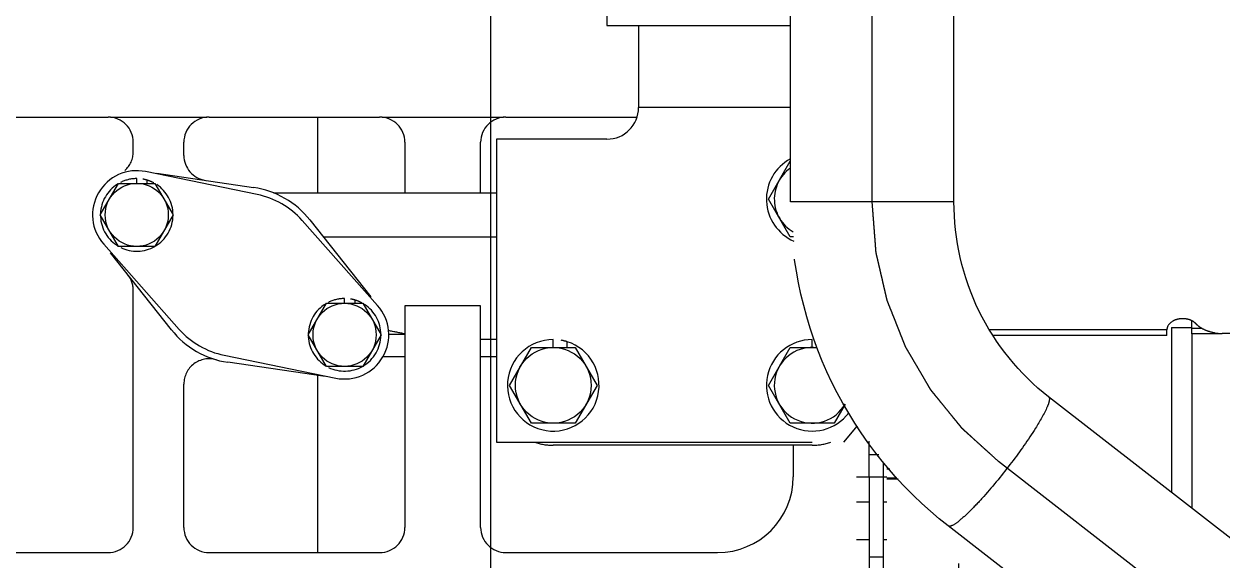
# Model space of a CAD drawing. Header units: millimetres. Extents: x 17886 to 18265, y -8727 to -7321.
# Drawn here: x 17969.412 to 17971.309, y -7873.793 to -7872.944 of the extents above; entities that cross this region are included whole.
import ezdxf

# ---------------------------------------------------------------- set-up
doc = ezdxf.new("R2010")
doc.units = ezdxf.units.MM
doc.linetypes.add('CENTER', pattern=[2, 1.25, -0.25, 0.25, -0.25])
doc.linetypes.add('EPL_DASH', pattern=[1, 0.5, -0.5])
for name, color, linetype in [('2706792_BM04DXF_CONTINUOUS_LINE', 7, 'Continuous'), ('3884027_DKREDXF_CONTINUOUS_LINE', 7, 'Continuous'), ('DEFAULT_1', 7, 'CENTER')]:
    doc.layers.add(name, color=color, linetype=linetype)
doc.layers.add('CRTANJE', color=4, linetype='Continuous', lineweight=30)

msp = doc.modelspace()

# ---------------------------------------------------------------- linework, layer by layer
at = {"layer": '2706792_BM04DXF_CONTINUOUS_LINE', "color": 7, "linetype": 'EPL_DASH'}
for p, q in [((17970.8847, -7873.2258), (17970.8847, -7871.03146)), ((17970.6257, -7873.2258), (17970.6257, -7871.51146)), ((17970.8847, -7873.2258), (17970.6257, -7873.2258)), ((17973.7147, -7875.61924), (17971.03464, -7873.53474)), ((17973.55569, -7875.82368), (17970.87563, -7873.73918))]:
    msp.add_line(p, q, dxfattribs=at)
for points, knots in [([(17970.87563, -7873.73918), (17970.79865, -7873.67932), (17970.67058, -7873.52162), (17970.6257, -7873.32364), (17970.6257, -7873.2258)], [0, 0, 0, 0, 0.4991621, 1, 1, 1, 1]), ([(17971.03464, -7873.53474), (17970.98848, -7873.49884), (17970.91159, -7873.40388), (17970.8847, -7873.28481), (17970.8847, -7873.2258)], [0, 0, 0, 0, 0.4977315, 1, 1, 1, 1]), ([(17971.03464, -7873.53474), (17971.03604, -7873.53584), (17971.03579, -7873.54244), (17971.02926, -7873.55849), (17971.02071, -7873.57346), (17971.01385, -7873.5844)], [0, 0, 0, 0, 0.0970012, 0.2956447, 1, 1, 1, 1]), ([(17971.01385, -7873.5844), (17971.00214, -7873.60308), (17970.97595, -7873.63996), (17970.94102, -7873.68283), (17970.9136, -7873.71251), (17970.89658, -7873.72833), (17970.88594, -7873.73693), (17970.87743, -7873.74059), (17970.87563, -7873.73918)], [0, 0, 0, 0, 0.3146951, 0.6453369, 0.7858694, 0.8956333, 0.967286, 1, 1, 1, 1])]:
    msp.add_open_spline(points, degree=3, knots=knots, dxfattribs=at)
at = {"layer": '3884027_DKREDXF_CONTINUOUS_LINE', "color": 6, "linetype": 'EPL_DASH'}
for p, q in [((17970.3352, -7872.91295), (17970.3352, -7872.94646)), ((17970.3352, -7872.94646), (17970.6257, -7872.94646)), ((17970.3852, -7872.94646), (17970.3852, -7873.07646)), ((17969.2352, -7873.09146), (17969.5452, -7873.09146)), ((17969.54902, -7873.09164), (17969.70138, -7873.09164)), ((17969.7052, -7873.09146), (17969.9752, -7873.09146)), ((17969.87717, -7873.21146), (17969.87717, -7873.09146)), ((17969.97902, -7873.09164), (17970.17138, -7873.09164)), ((17970.1752, -7873.09146), (17970.38259, -7873.09146)), ((17969.5852, -7873.14629), (17969.5852, -7873.13146)), ((17969.6652, -7873.15215), (17969.6652, -7873.13146)), ((17970.0152, -7873.13146), (17970.0152, -7873.21146)), ((17970.1352, -7873.21146), (17970.1352, -7873.13146)), ((17970.1602, -7873.12646), (17970.1602, -7873.60646)), ((17970.3352, -7873.12646), (17970.1602, -7873.12646)), ((17970.59092, -7873.22146), (17970.62556, -7873.16146)), ((17969.78132, -7873.21411), (17969.60472, -7873.17789)), ((17969.62219, -7873.18035), (17969.7756, -7873.20295)), ((17969.53292, -7873.24646), (17969.56179, -7873.19646)), ((17969.56179, -7873.19646), (17969.61952, -7873.19646)), ((17969.61952, -7873.19646), (17969.64839, -7873.24646)), ((17969.80716, -7873.21146), (17970.16075, -7873.21146)), ((17970.62556, -7873.28146), (17970.59092, -7873.22146)), ((17969.56179, -7873.29646), (17969.53292, -7873.24646)), ((17969.64839, -7873.24646), (17969.61952, -7873.29646)), ((17969.9721, -7873.38999), (17969.85242, -7873.25516)), ((17969.86494, -7873.25453), (17969.96141, -7873.37632)), ((17969.5383, -7873.29293), (17969.65797, -7873.42776)), ((17969.88627, -7873.28146), (17970.1602, -7873.28146)), ((17970.63075, -7873.28146), (17970.62556, -7873.28146)), ((17969.64545, -7873.42838), (17969.54899, -7873.3066)), ((17969.61952, -7873.29646), (17969.56179, -7873.29646)), ((17969.5852, -7873.74146), (17969.5852, -7873.36623)), ((17969.86201, -7873.43646), (17969.89087, -7873.38646)), ((17969.89087, -7873.38646), (17969.94861, -7873.38646)), ((17969.94861, -7873.38646), (17969.97748, -7873.43646)), ((17970.0152, -7873.39026), (17970.0152, -7873.74146)), ((17970.1352, -7873.39026), (17970.0152, -7873.39026)), ((17970.1352, -7873.74146), (17970.1352, -7873.39026)), ((17971.2292, -7873.42496), (17971.2612, -7873.42496)), ((17971.27798, -7873.42641), (17971.2612, -7873.42641)), ((17969.89087, -7873.48646), (17969.86201, -7873.43646)), ((17969.97748, -7873.43646), (17969.94861, -7873.48646)), ((17970.0152, -7873.43571), (17969.98969, -7873.43571)), ((17971.22186, -7873.42854), (17970.94075, -7873.42854)), ((17971.22186, -7873.43732), (17970.94703, -7873.43732)), ((17971.2612, -7873.4349), (17971.2612, -7873.71096)), ((17971.30919, -7873.4349), (17971.2612, -7873.4349)), ((17970.18092, -7873.51646), (17970.21556, -7873.45646)), ((17970.21556, -7873.45646), (17970.28484, -7873.45646)), ((17970.28484, -7873.45646), (17970.31948, -7873.51646)), ((17970.59092, -7873.51646), (17970.62556, -7873.45646)), ((17970.62556, -7873.45646), (17970.6678, -7873.45646)), ((17971.2292, -7873.44896), (17971.2292, -7873.68607)), ((17969.72908, -7873.46881), (17969.90568, -7873.50503)), ((17969.88896, -7873.50268), (17969.73479, -7873.47996)), ((17969.87717, -7873.78146), (17969.87717, -7873.50094)), ((17969.94861, -7873.48646), (17969.89087, -7873.48646)), ((17969.6652, -7873.74146), (17969.6652, -7873.51438)), ((17970.21556, -7873.57646), (17970.18092, -7873.51646)), ((17970.31948, -7873.51646), (17970.28484, -7873.57646)), ((17970.62556, -7873.57646), (17970.59092, -7873.51646)), ((17970.71216, -7873.54646), (17970.69484, -7873.57646)), ((17970.28484, -7873.57646), (17970.21556, -7873.57646)), ((17970.69484, -7873.57646), (17970.62556, -7873.57646)), ((17970.7102, -7873.60646), (17970.7321, -7873.58052)), ((17970.7302, -7874.36103), (17970.7302, -7873.58277)), ((17970.1602, -7873.60646), (17970.7102, -7873.60646)), ((17970.6602, -7873.61146), (17970.2502, -7873.61146)), ((17970.6302, -7873.61146), (17970.6302, -7873.66146)), ((17970.7502, -7873.6616), (17970.7502, -7873.60507)), ((17970.76597, -7873.62647), (17970.7502, -7873.62647)), ((17970.7732, -7873.6616), (17970.7732, -7873.63991)), ((17970.7829, -7873.64942), (17970.7782, -7873.64935)), ((17970.7302, -7873.66146), (17970.7502, -7873.66146)), ((17970.7732, -7873.66186), (17970.7502, -7873.66186)), ((17970.7732, -7873.66146), (17970.7782, -7873.66146)), ((17970.7782, -7873.66279), (17970.79429, -7873.663)), ((17970.79333, -7873.6651), (17970.7782, -7873.66488)), ((17970.79658, -7873.66515), (17970.79333, -7873.6651)), ((17970.7502, -7873.70146), (17970.7302, -7873.70146)), ((17970.7782, -7873.70146), (17970.7732, -7873.70146)), ((17970.6102, -7874.32146), (17970.6102, -7873.72779)), ((17970.7502, -7873.76146), (17970.7302, -7873.76146)), ((17970.7782, -7873.76146), (17970.7732, -7873.76146)), ((17970.89243, -7874.29881), (17970.89243, -7873.75226)), ((17969.2352, -7873.78146), (17969.5452, -7873.78146)), ((17969.7052, -7873.78146), (17969.9752, -7873.78146)), ((17970.1752, -7873.78146), (17970.5102, -7873.78146)), ((17970.7732, -7873.78891), (17970.7502, -7873.78891))]:
    msp.add_line(p, q, dxfattribs=at)
at = {"layer": '3884027_DKREDXF_CONTINUOUS_LINE', "color": 7, "linetype": 'EPL_DASH'}
for p, q in [((17970.6257, -7873.07646), (17970.3852, -7873.07646)), ((17969.59065, -7873.19646), (17969.59065, -7873.18896)), ((17969.6072, -7873.19646), (17969.6072, -7873.19139)), ((17969.91974, -7873.38646), (17969.91974, -7873.37896)), ((17969.93629, -7873.38646), (17969.93629, -7873.38139)), ((17971.2292, -7873.42496), (17971.2292, -7873.44896)), ((17971.2612, -7873.4349), (17971.2612, -7873.41419)), ((17970.1602, -7873.44401), (17970.1352, -7873.44401)), ((17970.2502, -7873.45646), (17970.2502, -7873.44396)), ((17970.6602, -7873.45646), (17970.6602, -7873.44396)), ((17971.22186, -7873.43732), (17971.22186, -7873.42854)), ((17972.73238, -7873.43439), (17971.30919, -7873.43439)), ((17970.27227, -7873.45646), (17970.27227, -7873.4474)), ((17970.0152, -7873.47146), (17969.98036, -7873.47146)), ((17970.1602, -7873.47146), (17970.1352, -7873.47146)), ((17970.7452, -7874.36951), (17970.7452, -7873.59829)), ((17970.7782, -7874.38817), (17970.7782, -7873.64304)), ((17970.7502, -7873.6616), (17970.7502, -7873.83148)), ((17970.7732, -7873.82168), (17970.7732, -7873.6616))]:
    msp.add_line(p, q, dxfattribs=at)
at = {"layer": '3884027_DKREDXF_CONTINUOUS_LINE', "color": 6, "linetype": 'EPL_DASH'}
for centre, radius in [((17969.59065, -7873.24646), 0.05), ((17969.91974, -7873.43646), 0.05), ((17970.2502, -7873.51646), 0.06)]:
    msp.add_circle(centre, radius, dxfattribs=at)
for centre, radius, start, end in [((17970.3352, -7873.07646), 0.05, 270, 0), ((17969.5452, -7873.13146), 0.04, 0, 90), ((17969.7052, -7873.13146), 0.04, 90, 180), ((17969.9752, -7873.13146), 0.04, 0, 90), ((17970.1752, -7873.13146), 0.04, 90, 180), ((17969.5452, -7873.14629), 0.04, 311.70447, 0), ((17969.7052, -7873.15215), 0.04, 180, 261.61827), ((17970.6602, -7873.22146), 0.0725, 118.48301, 246.49291), ((17969.59065, -7873.24646), 0.07, 78.40847, 221.59151), ((17970.6602, -7873.22146), 0.06, 125.14009, 239.67903), ((17969.59065, -7873.24646), 0.0575, 121.96508, 177.84956), ((17969.59065, -7873.24646), 0.0575, 92.33114, 116.52185), ((17969.59065, -7873.24646), 0.0575, 61.89555, 73.2698), ((17969.59065, -7873.24646), 0.0575, 0.40815, 56.62759), ((17969.7552, -7873.34146), 0.14, 38.38173, 81.61827), ((17969.7552, -7873.34146), 0.13, 41.59151, 78.40847), ((17969.59065, -7873.24646), 0.0575, 182.8448, 239.59185), ((17969.59065, -7873.24646), 0.0575, 300.40815, 359.59185), ((17969.59065, -7873.24646), 0.0575, 243.79936, 299.59185), ((17969.5452, -7873.36623), 0.04, 0, 38.38173), ((17969.91974, -7873.43646), 0.0575, 121.96508, 177.84956), ((17969.91974, -7873.43646), 0.0575, 92.33114, 116.52185), ((17969.91974, -7873.43646), 0.0575, 61.89555, 73.2698), ((17969.91974, -7873.43646), 0.0575, 0.40815, 56.62759), ((17969.91974, -7873.43646), 0.07, 258.40847, 41.59151), ((17969.7552, -7873.34146), 0.14, 218.38173, 261.61827), ((17969.7552, -7873.34146), 0.13, 221.59151, 258.40847), ((17969.91974, -7873.43646), 0.0575, 182.8448, 239.59185), ((17969.91974, -7873.43646), 0.0575, 300.40815, 359.59185), ((17970.2502, -7873.51646), 0.0725, 90, 72.27766), ((17970.6602, -7873.51646), 0.0725, 90, 323.00916), ((17970.6602, -7873.51646), 0.06, 82.55338, 330), ((17969.7052, -7873.51438), 0.04, 73.87238, 180), ((17969.91974, -7873.43646), 0.0575, 243.79936, 299.59185), ((17970.2502, -7873.52146), 0.09, 250.8364, 270), ((17970.6602, -7873.52146), 0.09, 270, 289.15751), ((17970.5102, -7873.66146), 0.12, 270, 0), ((17969.5452, -7873.74146), 0.04, 270, 0), ((17969.7052, -7873.74146), 0.04, 180, 270), ((17969.9752, -7873.74146), 0.04, 270, 0), ((17970.1752, -7873.74146), 0.04, 180, 270)]:
    msp.add_arc(centre, radius, start, end, dxfattribs=at)
at = {"layer": '3884027_DKREDXF_CONTINUOUS_LINE', "color": 7, "linetype": 'EPL_DASH'}
for centre, radius, start, end in [((17969.59065, -7873.24646), 0.0575, 90, 92.33114), ((17969.59065, -7873.24646), 0.0575, 73.2698, 80.4335), ((17969.91974, -7873.43646), 0.0575, 90, 92.33114), ((17969.91974, -7873.43646), 0.0575, 73.2698, 80.4335), ((17971.30001, -7873.38706), 0.0453, 230.89961, 236.84945), ((17970.2502, -7873.51646), 0.0725, 72.27766, 79.87807), ((17971.2532, -7873.44896), 0.024, 174.375, 180), ((17971.30916, -7873.36457), 0.06983, 260.01388, 270.02529)]:
    msp.add_arc(centre, radius, start, end, dxfattribs=at)
for points, knots in [([(17971.22313, -7873.42298), (17971.22272, -7873.42386), (17971.22208, -7873.42568), (17971.22186, -7873.42759), (17971.22186, -7873.42854)], [0, 0, 0, 0, 0.5066831, 1, 1, 1, 1]), ([(17971.26129, -7873.4141), (17971.26035, -7873.41363), (17971.25838, -7873.41278), (17971.25633, -7873.41216), (17971.25528, -7873.41189)], [0, 0, 0, 0, 0.4923385, 1, 1, 1, 1]), ([(17971.27144, -7873.42222), (17971.27076, -7873.42167), (17971.26945, -7873.42054), (17971.26822, -7873.41932), (17971.26764, -7873.4187)], [0, 0, 0, 0, 0.5058895, 1, 1, 1, 1])]:
    msp.add_open_spline(points, degree=3, knots=knots, dxfattribs=at)
for points in [[(17971.23248, -7873.41408), (17971.22862, -7873.41599), (17971.22495, -7873.41908), (17971.22313, -7873.42298)], [(17971.23961, -7873.41162), (17971.23715, -7873.41214), (17971.23473, -7873.41296), (17971.23248, -7873.41408)], [(17971.24748, -7873.41086), (17971.24484, -7873.41082), (17971.24219, -7873.41107), (17971.23961, -7873.41162)], [(17971.25528, -7873.41189), (17971.25273, -7873.41125), (17971.2501, -7873.41091), (17971.24748, -7873.41086)], [(17971.26764, -7873.4187), (17971.26584, -7873.41681), (17971.26363, -7873.41527), (17971.26129, -7873.4141)], [(17971.28564, -7873.43022), (17971.282, -7873.42885), (17971.27848, -7873.42712), (17971.27524, -7873.42499)], [(17970.0152, -7873.43499), (17970.00659, -7873.43336), (17969.99801, -7873.43163), (17969.98943, -7873.42986)], [(17971.29705, -7873.43334), (17971.29317, -7873.43265), (17971.28932, -7873.43162), (17971.28564, -7873.43022)]]:
    msp.add_open_spline(points, degree=3, dxfattribs=at)
at = {"layer": 'CRTANJE', "lineweight": 30}
msp.add_lwpolyline([(17970.15118, -7879.70246), (17970.15118, -7855.01246), (17968.05118, -7855.01246), (17968.05118, -7879.70246)], close=True, dxfattribs=at)
at = {"layer": 'DEFAULT_1', "color": 2, "linetype": 'EPL_DASH'}
for p, q in [((17970.7552, -7873.2258), (17970.7552, -7871.03146)), ((17973.6352, -7875.72146), (17970.95513, -7873.63696))]:
    msp.add_line(p, q, dxfattribs=at)
msp.add_open_spline([(17970.95513, -7873.63696), (17970.95156, -7873.63373), (17970.94621, -7873.62888), (17970.93907, -7873.62241), (17970.93372, -7873.61756), (17970.92837, -7873.61271), (17970.92302, -7873.60786), (17970.91767, -7873.60301), (17970.91321, -7873.59897), (17970.90964, -7873.59573), (17970.90741, -7873.59371), (17970.90563, -7873.5921), (17970.90429, -7873.59088), (17970.90295, -7873.58967), (17970.90161, -7873.58846), (17970.9005, -7873.58745), (17970.89972, -7873.58674), (17970.89927, -7873.58634), (17970.89894, -7873.58603), (17970.8986, -7873.58573), (17970.89835, -7873.5855), (17970.89818, -7873.58535), (17970.8981, -7873.58528), (17970.89802, -7873.5852), (17970.89792, -7873.58507), (17970.8978, -7873.58493), (17970.89761, -7873.58469), (17970.89736, -7873.58439), (17970.89697, -7873.58391), (17970.89649, -7873.58331), (17970.8959, -7873.58259), (17970.89512, -7873.58163), (17970.89415, -7873.58044), (17970.89298, -7873.579), (17970.89142, -7873.57708), (17970.88948, -7873.57469), (17970.88714, -7873.57182), (17970.8848, -7873.56894), (17970.88169, -7873.56511), (17970.87779, -7873.56032), (17970.87312, -7873.55458), (17970.86845, -7873.54883), (17970.86455, -7873.54404), (17970.86144, -7873.54021), (17970.8591, -7873.53734), (17970.85676, -7873.53446), (17970.85482, -7873.53207), (17970.85326, -7873.53015), (17970.85209, -7873.52872), (17970.85112, -7873.52752), (17970.85034, -7873.52656), (17970.84975, -7873.52584), (17970.84927, -7873.52524), (17970.84888, -7873.52477), (17970.84863, -7873.52447), (17970.84844, -7873.52423), (17970.84832, -7873.52408), (17970.84822, -7873.52396), (17970.84815, -7873.52386), (17970.8481, -7873.52376), (17970.84798, -7873.52356), (17970.8478, -7873.52326), (17970.84757, -7873.52286), (17970.84733, -7873.52246), (17970.84702, -7873.52193), (17970.84647, -7873.52099), (17970.84569, -7873.51966), (17970.84476, -7873.51806), (17970.84382, -7873.51646), (17970.84288, -7873.51485), (17970.84163, -7873.51272), (17970.84006, -7873.51005), (17970.83756, -7873.50578), (17970.83444, -7873.50044), (17970.83068, -7873.49404), (17970.82693, -7873.48763), (17970.82381, -7873.4823), (17970.8213, -7873.47803), (17970.81943, -7873.47483), (17970.81755, -7873.47162), (17970.81568, -7873.46842), (17970.81411, -7873.46575), (17970.81286, -7873.46362), (17970.81192, -7873.46202), (17970.81099, -7873.46041), (17970.8102, -7873.45908), (17970.80958, -7873.45801), (17970.80919, -7873.45735), (17970.80888, -7873.45681), (17970.80864, -7873.45641), (17970.80845, -7873.45608), (17970.80831, -7873.45585), (17970.80823, -7873.45571), (17970.80817, -7873.45561), (17970.80813, -7873.4555), (17970.80807, -7873.45536), (17970.80797, -7873.45511), (17970.80783, -7873.45475), (17970.80766, -7873.45432), (17970.80743, -7873.45374), (17970.80714, -7873.45302), (17970.80669, -7873.45187), (17970.80611, -7873.45043), (17970.80543, -7873.4487), (17970.80474, -7873.44697), (17970.80383, -7873.44467), (17970.80269, -7873.44179), (17970.80131, -7873.43833), (17970.79994, -7873.43488), (17970.79857, -7873.43142), (17970.79674, -7873.42681), (17970.79446, -7873.42105), (17970.79172, -7873.41414), (17970.78897, -7873.40723), (17970.78669, -7873.40147), (17970.78486, -7873.39686), (17970.78372, -7873.39398), (17970.7828, -7873.39168), (17970.78212, -7873.38995), (17970.78143, -7873.38822), (17970.78075, -7873.38649), (17970.78017, -7873.38505), (17970.77977, -7873.38404), (17970.77955, -7873.38347), (17970.77937, -7873.38304), (17970.7792, -7873.3826), (17970.77907, -7873.38228), (17970.77899, -7873.38206), (17970.77894, -7873.38196), (17970.77891, -7873.38185), (17970.77888, -7873.3817), (17970.77883, -7873.38152), (17970.77876, -7873.38122), (17970.77868, -7873.38085), (17970.77854, -7873.38026), (17970.77837, -7873.37952), (17970.77816, -7873.37864), (17970.77789, -7873.37745), (17970.77755, -7873.37598), (17970.77714, -7873.37421), (17970.77659, -7873.37184), (17970.7759, -7873.36889), (17970.77508, -7873.36534), (17970.77426, -7873.3618), (17970.77317, -7873.35707), (17970.7718, -7873.35117), (17970.77015, -7873.34408), (17970.76851, -7873.33699), (17970.76714, -7873.33108), (17970.76605, -7873.32636), (17970.76523, -7873.32281), (17970.7644, -7873.31927), (17970.76372, -7873.31631), (17970.76317, -7873.31395), (17970.76276, -7873.31218), (17970.76242, -7873.3107), (17970.76215, -7873.30952), (17970.76194, -7873.30863), (17970.76177, -7873.3079), (17970.76163, -7873.3073), (17970.76155, -7873.30694), (17970.76148, -7873.30664), (17970.76144, -7873.30645), (17970.7614, -7873.30631), (17970.76139, -7873.30619), (17970.76138, -7873.30607), (17970.76136, -7873.30584), (17970.76133, -7873.30548), (17970.7613, -7873.30501), (17970.76126, -7873.30454), (17970.76121, -7873.30391), (17970.76113, -7873.30281), (17970.76101, -7873.30124), (17970.76086, -7873.29936), (17970.76072, -7873.29747), (17970.76057, -7873.29558), (17970.76038, -7873.29307), (17970.76013, -7873.28993), (17970.75975, -7873.2849), (17970.75926, -7873.27861), (17970.75868, -7873.27107), (17970.7581, -7873.26352), (17970.75752, -7873.25598), (17970.75694, -7873.24844), (17970.75617, -7873.23838), (17970.75558, -7873.23083), (17970.7552, -7873.2258)], degree=3, knots=[0, 0, 0, 0, 0.03125, 0.046875, 0.0625, 0.078125, 0.09375, 0.109375, 0.125, 0.1328125, 0.140625, 0.1445312, 0.1484375, 0.1523438, 0.15625, 0.1601562, 0.1621094, 0.1630859, 0.1640625, 0.1650391, 0.1660156, 0.1662598, 0.1665039, 0.166748, 0.1669922, 0.1674805, 0.1679688, 0.1689453, 0.1699219, 0.171875, 0.1738281, 0.1757812, 0.1796875, 0.1835938, 0.1875, 0.1953125, 0.203125, 0.2109375, 0.21875, 0.234375, 0.25, 0.265625, 0.28125, 0.2890625, 0.296875, 0.3046875, 0.3125, 0.3164062, 0.3203125, 0.3242188, 0.3261719, 0.328125, 0.3300781, 0.3310547, 0.3320312, 0.3325195, 0.3330078, 0.333252, 0.3334961, 0.3337402, 0.3339844, 0.3349609, 0.3359375, 0.3369141, 0.3378906, 0.3398438, 0.34375, 0.3476562, 0.3515625, 0.3554688, 0.359375, 0.3671875, 0.375, 0.390625, 0.40625, 0.421875, 0.4375, 0.4453125, 0.453125, 0.4609375, 0.46875, 0.4765625, 0.4804688, 0.484375, 0.4882812, 0.4921875, 0.4941406, 0.4960938, 0.4970703, 0.4980469, 0.4990234, 0.4995117, 0.4997559, 0.5, 0.5002441, 0.5004883, 0.5009766, 0.5019531, 0.5029297, 0.5039062, 0.5058594, 0.5078125, 0.5117188, 0.515625, 0.5195312, 0.5234375, 0.53125, 0.5390625, 0.546875, 0.5546875, 0.5625, 0.578125, 0.59375, 0.609375, 0.625, 0.6328125, 0.640625, 0.6445312, 0.6484375, 0.6523438, 0.65625, 0.6601562, 0.6621094, 0.6630859, 0.6640625, 0.6650391, 0.6660156, 0.6662598, 0.6665039, 0.666748, 0.6669922, 0.6674805, 0.6679688, 0.6689453, 0.6699219, 0.671875, 0.6738281, 0.6757812, 0.6796875, 0.6835938, 0.6875, 0.6953125, 0.703125, 0.7109375, 0.71875, 0.734375, 0.75, 0.765625, 0.78125, 0.7890625, 0.796875, 0.8046875, 0.8125, 0.8164062, 0.8203125, 0.8242188, 0.8261719, 0.828125, 0.8300781, 0.8310547, 0.8320312, 0.8325195, 0.8330078, 0.833252, 0.8334961, 0.8337402, 0.8339844, 0.8349609, 0.8359375, 0.8369141, 0.8378906, 0.8398438, 0.84375, 0.8476562, 0.8515625, 0.8554688, 0.859375, 0.8671875, 0.875, 0.890625, 0.90625, 0.921875, 0.9375, 0.953125, 0.96875, 1, 1, 1, 1], dxfattribs=at)

doc.saveas('drawing.dxf')
